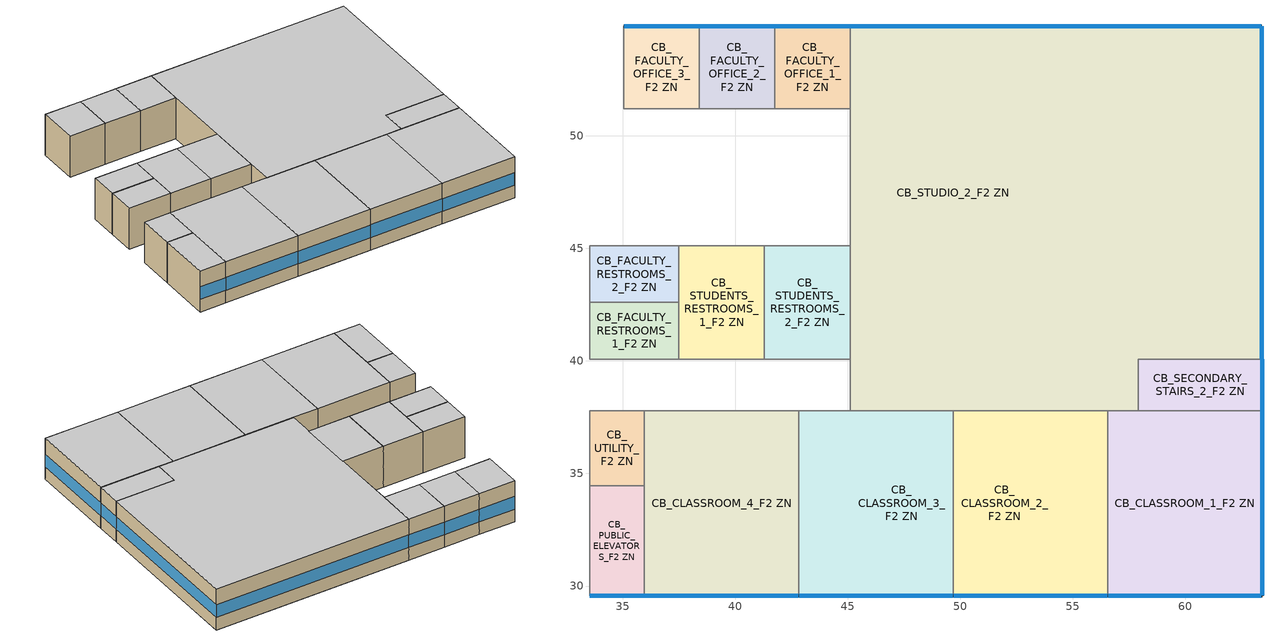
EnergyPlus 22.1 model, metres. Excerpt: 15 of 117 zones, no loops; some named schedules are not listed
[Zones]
CB_CLASSROOM_1_F2 ZN
 floor to CB_LECTURE_ROOM_2_F1 ZN (Typical Interior Floor): 63.4,37.8 63.4,29.57 56.54,29.57 56.54,37.8 z3.96
 wall outside (Typical Insulated Steel Framed Exterior Wall R-20.41): 56.54,29.57 63.4,29.57 63.4,37.8 z3.96:7.92
 wall to CB_CLASSROOM_2_F2 ZN (Uninsulated Steel Stud Wall): 56.54,37.8 56.54,29.57 z3.96:7.92
 wall to CB_STUDIO_2_F2 ZN (Uninsulated Steel Stud Wall): 57.91,37.8 56.54,37.8 z3.96:7.92
 wall to CB_SECONDARY_STAIRS_2_F2 ZN (Uninsulated Steel Stud Wall): 63.4,37.8 57.91,37.8 z3.96:7.92
 window (U 0.34 SHGC 0.38 Simple Glazing): 56.57,29.57 63.37,29.57 / 63.4,29.58 63.4,37.78 z5.18:6.4
 ceiling to CB_CLASSROOM_1_F3 ZN (Typical Interior Ceiling): 63.4,29.57 63.4,37.8 56.54,37.8 56.54,29.57 z7.92
CB_CLASSROOM_2_F2 ZN
 floor to CB_LECTURE_ROOM_2_F1 ZN (Typical Interior Floor): 56.54,37.8 56.54,29.57 54.25,29.57 54.25,37.8 z3.96; 54.25,37.8 54.25,29.57 49.68,29.57 49.68,37.8 z3.96
 wall outside (Typical Insulated Steel Framed Exterior Wall R-20.41): 49.68,29.57 56.54,29.57 z3.96:7.92
 wall to CB_STUDIO_2_F2 ZN (Uninsulated Steel Stud Wall): 56.54,37.8 49.68,37.8 z3.96:7.92
 wall to CB_CLASSROOM_3_F2 ZN (Uninsulated Steel Stud Wall): 49.68,37.8 49.68,29.57 z3.96:7.92
 window (U 0.34 SHGC 0.38 Simple Glazing): 49.7,29.57 56.52,29.57 z5.18:6.4
 ceiling to CB_CLASSROOM_2_F3 ZN (Typical Interior Ceiling): 56.54,29.57 56.54,37.8 49.68,37.8 49.68,29.57 z7.92
CB_CLASSROOM_3_F2 ZN
 floor to CB_STORAGE_F1 ZN (Typical Interior Floor): 45.11,37.8 45.11,29.57 42.82,29.57 42.82,37.8 z3.96
 floor to CB_LECTURE_ROOM_2_F1 ZN (Typical Interior Floor): 49.68,37.8 49.68,29.57 45.11,29.57 45.11,37.8 z3.96
 wall outside (Typical Insulated Steel Framed Exterior Wall R-20.41): 42.82,29.57 49.68,29.57 z3.96:7.92
 wall to CB_CLASSROOM_4_F2 ZN (Uninsulated Steel Stud Wall): 42.82,37.8 42.82,29.57 z3.96:7.92
 wall to CB_CORRIDOR_F2 ZN (Uninsulated Steel Stud Wall): 45.11,37.8 42.82,37.8 z3.96:7.92
 wall to CB_STUDIO_2_F2 ZN (Uninsulated Steel Stud Wall): 49.68,37.8 45.11,37.8 z3.96:7.92
 window (U 0.34 SHGC 0.38 Simple Glazing): 42.84,29.57 49.66,29.57 z5.18:6.4
 ceiling to CB_CLASSROOM_3_F3 ZN (Typical Interior Ceiling): 49.68,29.57 49.68,37.8 42.82,37.8 42.82,29.57 z7.92
CB_CLASSROOM_4_F2 ZN
 floor to CB_STORAGE_F1 ZN (Typical Interior Floor): 42.82,37.8 42.82,29.57 35.97,29.57 35.97,37.8 z3.96
 wall outside (Typical Insulated Steel Framed Exterior Wall R-20.41): 35.97,29.57 42.82,29.57 z3.96:7.92
 wall to CB_CORRIDOR_F2 ZN (Uninsulated Steel Stud Wall): 42.82,37.8 35.97,37.8 z3.96:7.92
 wall to CB_PUBLIC_ELEVATORS_F2 ZN (Uninsulated Steel Stud Wall): 35.97,34.44 35.97,29.57 z3.96:7.92
 wall to CB_UTILITY_F2 ZN (Uninsulated Steel Stud Wall): 35.97,37.8 35.97,34.44 z3.96:7.92
 window (U 0.34 SHGC 0.38 Simple Glazing): 35.98,29.57 42.79,29.57 z5.18:6.4
 ceiling to CB_CLASSROOM_4_F3 ZN (Typical Interior Ceiling): 42.82,29.57 42.82,37.8 35.97,37.8 35.97,29.57 z7.92
CB_FACULTY_OFFICE_1_F2 ZN
 floor to CB_OFFICES_ENCLOSED_1_F1 ZN (Typical Interior Floor): 45.11,54.86 45.11,51.21 41.76,51.21 41.76,54.86 z3.96
 wall outside (Typical Insulated Steel Framed Exterior Wall R-20.41): 45.11,54.86 41.76,54.86 z3.96:7.92
 wall to CB_OFFICES_OPEN_F2 ZN (Uninsulated Steel Stud Wall): 41.76,51.21 45.11,51.21 z3.96:7.92
 wall to CB_FACULTY_OFFICE_2_F2 ZN (Uninsulated Steel Stud Wall): 41.76,54.86 41.76,51.21 z3.96:7.92
 wall to CB_STUDIO_2_F2 ZN (Uninsulated Steel Stud Wall): 45.11,51.21 45.11,54.86 z3.96:7.92
 window (U 0.34 SHGC 0.38 Simple Glazing): 45.11,54.86 41.76,54.86 z5.18:6.4
 ceiling to CB_FACULTY_OFFICE_1_F3 ZN (Typical Interior Ceiling): 45.11,51.21 45.11,54.86 41.76,54.86 41.76,51.21 z7.92
CB_FACULTY_OFFICE_2_F2 ZN
 floor to CB_OFFICES_ENCLOSED_2_F1 ZN (Typical Interior Floor): 41.76,54.86 41.76,51.21 38.4,51.21 38.4,54.86 z3.96
 wall outside (Typical Insulated Steel Framed Exterior Wall R-20.41): 41.76,54.86 38.4,54.86 z3.96:7.92
 wall to CB_OFFICES_OPEN_F2 ZN (Uninsulated Steel Stud Wall): 38.4,51.21 41.76,51.21 z3.96:7.92
 wall to CB_FACULTY_OFFICE_3_F2 ZN (Uninsulated Steel Stud Wall): 38.4,54.86 38.4,51.21 z3.96:7.92
 window (U 0.34 SHGC 0.38 Simple Glazing): 41.76,54.86 38.42,54.86 z5.18:6.4
 ceiling to CB_FACULTY_OFFICE_2_F3 ZN (Typical Interior Ceiling): 41.76,51.21 41.76,54.86 38.4,54.86 38.4,51.21 z7.92
CB_FACULTY_OFFICE_3_F2 ZN
 floor to CB_OFFICES_ENCLOSED_3_F1 ZN (Typical Interior Floor): 38.4,54.86 38.4,51.21 35.05,51.21 35.05,54.86 z3.96
 wall outside (Typical Insulated Steel Framed Exterior Wall R-20.41): 38.4,54.86 35.05,54.86 z3.96:7.92
 wall to CB_OFFICES_OPEN_F2 ZN (Uninsulated Steel Stud Wall): 35.05,51.21 38.4,51.21 z3.96:7.92
 wall to CB_FACULTY_OFFICE_4_F2 ZN (Uninsulated Steel Stud Wall): 35.05,54.86 35.05,51.21 z3.96:7.92
 window (U 0.34 SHGC 0.38 Simple Glazing): 38.4,54.86 35.07,54.86 z5.18:6.4
 ceiling to CB_FACULTY_OFFICE_3_F3 ZN (Typical Interior Ceiling): 38.4,51.21 38.4,54.86 35.05,54.86 35.05,51.21 z7.92
CB_FACULTY_RESTROOMS_1_F2 ZN
 floor to CB_STAFF_RESTROOMS_2_F1 ZN (Typical Interior Floor): 37.49,42.6 37.49,40.08 33.53,40.08 33.53,42.6 z3.96
 wall to CB_OFFICES_OPEN_F2 ZN (Uninsulated Steel Stud Wall): 33.53,42.6 33.53,40.08 z3.96:7.92
 wall to CB_FACULTY_RESTROOMS_2_F2 ZN (Uninsulated Steel Stud Wall): 37.49,42.6 33.53,42.6 z3.96:7.92
 wall to CB_STUDENTS_RESTROOMS_1_F2 ZN (Uninsulated Steel Stud Wall): 37.49,40.08 37.49,42.6 z3.96:7.92
 wall to CB_CORRIDOR_F2 ZN (Uninsulated Steel Stud Wall): 33.53,40.08 37.49,40.08 z3.96:7.92
 ceiling to CB_FACULTY_RESTROOMS_1_F3 ZN (Typical Interior Ceiling): 37.49,40.08 37.49,42.6 33.53,42.6 33.53,40.08 z7.92
CB_FACULTY_RESTROOMS_2_F2 ZN
 floor to CB_STAFF_RESTROOMS_1_F1 ZN (Typical Interior Floor): 37.49,45.11 37.49,42.6 33.53,42.6 33.53,45.11 z3.96
 wall to CB_STUDENTS_RESTROOMS_1_F2 ZN (Uninsulated Steel Stud Wall): 37.49,42.6 37.49,45.11 z3.96:7.92
 wall to CB_OFFICES_OPEN_F2 ZN (Uninsulated Steel Stud Wall): 37.49,45.11 33.53,45.11 33.53,42.6 z3.96:7.92
 ceiling to CB_FACULTY_RESTROOMS_2_F3 ZN (Typical Interior Ceiling): 37.49,42.6 37.49,45.11 33.53,45.11 33.53,42.6 z7.92
CB_PUBLIC_ELEVATORS_F2 ZN
 floor to CB_PUBLIC_ELEVATORS_F1 ZN (Typical Interior Floor): 35.97,34.44 35.97,29.57 33.53,29.57 33.53,34.44 z3.96
 wall outside (Typical Insulated Steel Framed Exterior Wall R-20.41): 33.53,29.57 35.97,29.57 z3.96:7.92
 wall to CB_CORRIDOR_F2 ZN (Uninsulated Steel Stud Wall): 33.53,34.44 33.53,29.57 z3.96:7.92
 wall to CB_UTILITY_F2 ZN (Uninsulated Steel Stud Wall): 35.97,34.44 33.53,34.44 z3.96:7.92
 window (U 0.34 SHGC 0.38 Simple Glazing): 33.54,29.57 35.95,29.57 z5.18:6.4
 ceiling to CB_PUBLIC_ELEVATORS_F3 ZN (Typical Interior Ceiling): 35.97,29.57 35.97,34.44 33.53,34.44 33.53,29.57 z7.92
CB_SECONDARY_STAIRS_2_F2 ZN
 floor to CB_SECONDARY_STAIRS_2_F1 ZN (Typical Interior Floor): 63.4,40.08 63.4,37.8 57.91,37.8 57.91,40.08 z3.96
 wall outside (Typical Insulated Steel Framed Exterior Wall R-20.41): 63.4,37.8 63.4,40.08 z3.96:7.92
 wall to CB_STUDIO_2_F2 ZN (Uninsulated Steel Stud Wall): 63.4,40.08 57.91,40.08 57.91,37.8 z3.96:7.92
 window (U 0.34 SHGC 0.38 Simple Glazing): 63.4,37.81 63.4,40.07 z5.18:6.4
 ceiling to CB_SECONDARY_STAIRS_2_F3 ZN (Typical Interior Ceiling): 63.4,37.8 63.4,40.08 57.91,40.08 57.91,37.8 z7.92
CB_STUDENTS_RESTROOMS_1_F2 ZN
 floor to CB_STUDENTS_RESTROOMS_1_F1 ZN (Typical Interior Floor): 41.3,45.11 41.3,40.08 37.49,40.08 37.49,45.11 z3.96
 wall to CB_OFFICES_OPEN_F2 ZN (Uninsulated Steel Stud Wall): 41.3,45.11 37.49,45.11 z3.96:7.92
 wall to CB_STUDENTS_RESTROOMS_2_F2 ZN (Uninsulated Steel Stud Wall): 41.3,40.08 41.3,45.11 z3.96:7.92
 wall to CB_CORRIDOR_F2 ZN (Uninsulated Steel Stud Wall): 37.49,40.08 41.3,40.08 z3.96:7.92
 ceiling to CB_STUDENTS_RESTROOMS_1_F3 ZN (Typical Interior Ceiling): 41.3,40.08 41.3,45.11 37.49,45.11 37.49,40.08 z7.92
CB_STUDENTS_RESTROOMS_2_F2 ZN
 floor to CB_STUDENTS_RESTROOMS_2_F1 ZN (Typical Interior Floor): 45.11,45.11 45.11,40.08 41.3,40.08 41.3,45.11 z3.96
 wall to CB_CORRIDOR_F2 ZN (Uninsulated Steel Stud Wall): 41.3,40.08 45.11,40.08 z3.96:7.92
 wall to CB_OFFICES_OPEN_F2 ZN (Uninsulated Steel Stud Wall): 45.11,45.11 41.3,45.11 z3.96:7.92
 wall to CB_STUDIO_2_F2 ZN (Uninsulated Steel Stud Wall): 45.11,40.08 45.11,45.11 z3.96:7.92
 ceiling to CB_STUDENTS_RESTROOMS_2_F3 ZN (Typical Interior Ceiling): 45.11,40.08 45.11,45.11 41.3,45.11 41.3,40.08 z7.92
CB_STUDIO_2_F2 ZN
 floor to CB_LECTURE_ROOM_1_F1 ZN (Typical Interior Floor): 54.25,54.86 54.25,40.08 45.11,40.08 45.11,54.86 z3.96; 63.4,54.86 63.4,40.08 54.25,40.08 54.25,54.86 z3.96
 floor to CB_CORRIDOR_F1 ZN (Typical Interior Floor): 57.91,40.08 57.91,37.8 45.11,37.8 45.11,40.08 z3.96
 wall outside (Typical Insulated Steel Framed Exterior Wall R-20.41): 63.4,40.08 63.4,54.86 45.11,54.86 z3.96:7.92
 wall to CB_CORRIDOR_F2 ZN (Uninsulated Steel Stud Wall): 45.11,40.08 45.11,37.8 z3.96:7.92
 wall to CB_OFFICES_OPEN_F2 ZN (Uninsulated Steel Stud Wall): 45.11,51.21 45.11,45.11 z3.96:7.92
 window (U 0.34 SHGC 0.38 Simple Glazing): 63.37,54.86 45.11,54.86 / 63.4,40.09 63.4,54.86 z5.18:6.4
 ceiling to CB_STUDIO_1_F3 ZN (Typical Interior Ceiling): 57.91,37.8 57.91,40.08 63.4,40.08 63.4,54.86 45.11,54.86 45.11,37.8 z7.92
CB_UTILITY_F2 ZN
 floor to CB_UTILITY_F1 ZN (Typical Interior Floor): 35.97,37.8 35.97,34.44 33.53,34.44 33.53,37.8 z3.96
 wall to CB_CORRIDOR_F2 ZN (Uninsulated Steel Stud Wall): 35.97,37.8 33.53,37.8 33.53,34.44 z3.96:7.92
 ceiling to CB_UTILITY_F3 ZN (Typical Interior Ceiling): 35.97,34.44 35.97,37.8 33.53,37.8 33.53,34.44 z7.92
[Building]
-College-ASHRAE 169-2013-6A created: 2026-04-15 07:32:37 -0400: Loads Convergence Tolerance Value {W}=0.04; Temperature Convergence Tolerance Value {deltaC}=0.2; Solar Distribution=FullInteriorAndExterior; Maximum Number of Warmup Days=25; Minimum Number of Warmup Days=6
[Site:Location]
Rochester International Arpt_MN_USA: Latitude {deg}=43.9; Longitude {deg}=-92.5; Time Zone {hr}=-6; Elevation {m}=398
[Site:GroundTemperature:Deep]
5.5, 1.7, -0.6, -1.3, 0.1, 3.2, 7.1, 10.9, 13.4, 14, 12.6, 9.5
[Site:GroundTemperature:FCfactorMethod]
January Ground Temperature {C}=7.4; February Ground Temperature {C}=-0; March Ground Temperature {C}=-7.6; April Ground Temperature {C}=-12.6; May Ground Temperature {C}=-7.7; June Ground Temperature {C}=0.3; July Ground Temperature {C}=7; August Ground Temperature {C}=14.2; September Ground Temperature {C}=19.2; October Ground Temperature {C}=20.9; November Ground Temperature {C}=20; December Ground Temperature {C}=15.4
[Site:GroundTemperature:Shallow]
-2.2, -7.4, -8.8, -7.6, -0.6, 7.3, 14.6, 20, 21.5, 19, 13, 5.4
[Site:WaterMainsTemperature]
Calculation Method=Correlation; Annual Average Outdoor Air Temperature {C}=6.375; Maximum Difference In Monthly Average Outdoor Air Temperatures {deltaC}=33.5
[SizingPeriod:DesignDay] Day of Month=21; Dry-Bulb Temperature Range Modifier Type=DefaultMultipliers; Humidity Condition Type=Wetbulb; Barometric Pressure {Pa}=96634; Rain Indicator=No; Snow Indicator=No; Daylight Saving Time Indicator=No; Begin Environment Reset Mode=FullResetAtBeginEnvironment
Name | Month | Day Type | Maximum Dry-Bulb Temperature {C} | Daily Dry-Bulb Temperature Range {deltaC} | Wetbulb or DewPoint at Maximum Dry-Bulb {C} | Wind Speed {m/s} | Wind Direction {deg} | Solar Model Indicator | ASHRAE Clear Sky Optical Depth for Beam Irradiance (taub) | ASHRAE Clear Sky Optical Depth for Diffuse Irradiance (taud) | Sky Clearness
Rochester International Arpt Ann Clg .4% Condns DB=>MWB | 7 | SummerDesignDay | 31.2 | 10.6 | 23.1 | 6.7 | 200 | ASHRAETau | 0.404 | 2.226
Rochester International Arpt Ann Clg .4% Condns WB=>MDB | 7 | SummerDesignDay | 29.2 | 10.6 | 24.9 | 6.7 | 200 | ASHRAETau | 0.404 | 2.226
Rochester International Arpt Ann Htg 99.6% Condns DB | 1 | WinterDesignDay | -26.2 | 0 | -26.2 | 5.7 | 310 | ASHRAEClearSky |  |  | 0
[Material] Thermal Absorptance=0.9; Solar Absorptance=0.7; Visible Absorptance=0.7
Name | Roughness | Thickness {m} | Conductivity {W/m-K} | Density {kg/m3} | Specific Heat {J/kg-K}
100mm Normalweight concrete floor | MediumSmooth | 0.1016 | 2.31 | 2322 | 832
25mm Stucco | Smooth | 0.0254 | 0.72 | 1856 | 840
5/8 in. Gypsum Board | MediumSmooth | 0.0159 | 0.16 | 800 | 1090
Std Wood 6inch | MediumSmooth | 0.15 | 0.12 | 540 | 1210
[Material:NoMass] Thermal Absorptance=0.9
Name | Roughness | Thermal Resistance {m2-K/W} | Solar Absorptance | Visible Absorptance
CP02 CARPET PAD | VeryRough | 0.21648 | 0.7 | 0.8
Metal Framed Wall - 24inOC - 2x4 - R0 ins. | Smooth | 0.115881 | 0 | 0
Typical Insulation R-18.23 | Smooth | 3.21036 | 0.7 | 0.7
[WindowMaterial:SimpleGlazingSystem]
U 0.34 SHGC 0.38 Simple Glazing: U-Factor {W/m2-K}=1.93061; Solar Heat Gain Coefficient=0.38; Visible Transmittance=0.81
[Construction]
InteriorFurnishings: Std Wood 6inch
Typical Insulated Steel Framed Exterior Wall R-20.41: 25mm Stucco, 5/8 in. Gypsum Board, Typical Insulation R-18.23, 5/8 in. Gypsum Board
Typical Interior Ceiling: CP02 CARPET PAD, 100mm Normalweight concrete floor
Typical Interior Floor: 100mm Normalweight concrete floor, CP02 CARPET PAD
U 0.34 SHGC 0.38 Simple Glazing: U 0.34 SHGC 0.38 Simple Glazing
Uninsulated Steel Stud Wall: Metal Framed Wall - 24inOC - 2x4 - R0 ins.
[Zone] Multiplier=1; Part of Total Floor Area=Yes
CB_CLASSROOM_1_F2 ZN; CB_CLASSROOM_2_F2 ZN; CB_CLASSROOM_3_F2 ZN; CB_CLASSROOM_4_F2 ZN; CB_FACULTY_OFFICE_1_F2 ZN; CB_FACULTY_OFFICE_2_F2 ZN; CB_FACULTY_OFFICE_3_F2 ZN; CB_FACULTY_RESTROOMS_1_F2 ZN; CB_FACULTY_RESTROOMS_2_F2 ZN; CB_PUBLIC_ELEVATORS_F2 ZN; CB_SECONDARY_STAIRS_2_F2 ZN; CB_STUDENTS_RESTROOMS_1_F2 ZN; CB_STUDENTS_RESTROOMS_2_F2 ZN; CB_STUDIO_2_F2 ZN; CB_UTILITY_F2 ZN
[Space]
Name | Zone | Space Type
CB_CLASSROOM_1_F2 | CB_CLASSROOM_1_F2 ZN | College - Classroom
CB_CLASSROOM_2_F2 | CB_CLASSROOM_2_F2 ZN | College - Classroom
CB_CLASSROOM_3_F2 | CB_CLASSROOM_3_F2 ZN | College - Classroom
CB_CLASSROOM_4_F2 | CB_CLASSROOM_4_F2 ZN | College - Classroom
CB_FACULTY_OFFICE_1_F2 | CB_FACULTY_OFFICE_1_F2 ZN | College - Office
CB_FACULTY_OFFICE_2_F2 | CB_FACULTY_OFFICE_2_F2 ZN | College - Office
CB_FACULTY_OFFICE_3_F2 | CB_FACULTY_OFFICE_3_F2 ZN | College - Office
CB_FACULTY_RESTROOMS_1_F2 | CB_FACULTY_RESTROOMS_1_F2 ZN | College - Restroom
CB_FACULTY_RESTROOMS_2_F2 | CB_FACULTY_RESTROOMS_2_F2 ZN | College - Restroom
CB_PUBLIC_ELEVATORS_F2 | CB_PUBLIC_ELEVATORS_F2 ZN | College - Elevator Shaft
CB_SECONDARY_STAIRS_2_F2 | CB_SECONDARY_STAIRS_2_F2 ZN | College - Stairs
CB_STUDENTS_RESTROOMS_1_F2 | CB_STUDENTS_RESTROOMS_1_F2 ZN | College - Restroom
CB_STUDENTS_RESTROOMS_2_F2 | CB_STUDENTS_RESTROOMS_2_F2 ZN | College - Restroom
CB_STUDIO_2_F2 | CB_STUDIO_2_F2 ZN | College - Art Classroom
CB_UTILITY_F2 | CB_UTILITY_F2 ZN | College - Utility
[SpaceList]
College - Classroom: CB_CLASSROOM_5_F2, CB_CLASSROOM_1_F2, CB_CLASSROOM_7_F3, CB_CLASSROOM_1_F4, CB_CLASSROOM_2_F4, CB_LECTURE_ROOM_2_F1, CB_CLASSROOM_3_F4, CB_CLASSROOM_4_F4, CB_CLASSROOM_5_F4, CB_CLASSROOM_6_F4, CB_CLASSROOM_4_F3, CB_CLASSROOM_6_F2, CB_CLASSROOM_4_F2, CB_CLASSROOM_3_F2, CB_CLASSROOM_2_F2, CB_CLASSROOM_6_F3, CB_CLASSROOM_8_F3, CB_CLASSROOM_3_F3, CB_CLASSROOM_7_F2, CB_CLASSROOM_8_F2, CB_CLASSROOM_1_F3, CB_CLASSROOM_2_F3, CB_CLASSROOM_5_F3
College - Office: CB_OFFICES_ENCLOSED_7_F1, CB_OFFICES_ENCLOSED_6_F1, CB_OFFICES_ENCLOSED_3_F1, CB_OFFICES_ENCLOSED_2_F1, CB_OFFICES_ENCLOSED_4_F1, CB_OFFICES_OPEN_F1, CB_OFFICES_OPEN_F4, CB_FACULTY_OFFICE_1_F3, CB_FACULTY_OFFICE_8_F2, CB_FACULTY_OFFICE_7_F4, CB_FACULTY_OFFICE_5_F4, CB_FACULTY_OFFICE_4_F4, CB_FACULTY_OFFICE_3_F4, CB_FACULTY_OFFICE_1_F4, CB_FACULTY_OFFICE_6_F3, CB_OFFICES_ENCLOSED_8_F1, CB_FACULTY_OFFICE_7_F2, CB_OFFICES_OPEN_F2, CB_FACULTY_OFFICE_5_F2, CB_OFFICES_OPEN_F3, CB_FACULTY_OFFICE_3_F2, CB_FACULTY_OFFICE_8_F4, CB_FACULTY_OFFICE_6_F2, CB_OFFICES_ENCLOSED_1_F1, CB_FACULTY_OFFICE_7_F3, CB_FACULTY_OFFICE_5_F3, CB_FACULTY_OFFICE_3_F3, CB_FACULTY_OFFICE_2_F2, CB_FACULTY_OFFICE_6_F4, CB_FACULTY_OFFICE_2_F4, CB_FACULTY_OFFICE_4_F3, CB_FACULTY_OFFICE_1_F2, CB_FACULTY_OFFICE_2_F3, CB_FACULTY_OFFICE_8_F3, CB_FACULTY_OFFICE_4_F2, CB_OFFICES_ENCLOSED_5_F1
College - Restroom: CB_STAFF_RESTROOMS_2_F1, CB_STUDENTS_RESTROOMS_2_F1, CB_STAFF_RESTROOMS_1_F1, CB_STUDENTS_RESTROOMS_1_F4, CB_STUDENTS_RESTROOMS_2_F4, CB_FACULTY_RESTROOMS_1_F4, CB_FACULTY_RESTROOMS_2_F4, CB_FACULTY_RESTROOMS_2_F2, CB_STUDENTS_RESTROOMS_1_F2, CB_STUDENTS_RESTROOMS_2_F2, CB_STUDENTS_RESTROOMS_2_F3, CB_STUDENTS_RESTROOMS_1_F1, CB_FACULTY_RESTROOMS_1_F2, CB_FACULTY_RESTROOMS_1_F3, CB_FACULTY_RESTROOMS_2_F3, CB_STUDENTS_RESTROOMS_1_F3
College - Stairs: CB_SECONDARY_STAIRS_2_F1, CB_SECONDARY_STAIRS_1_F4, CB_SECONDARY_STAIRS_2_F4, CB_MAIN_STAIRS_F3, CB_SECONDARY_STAIRS_1_F1, CB_SECONDARY_STAIRS_2_F3, CB_SECONDARY_STAIRS_2_F2, CB_SECONDARY_STAIRS_1_F2, CB_MAIN_STAIRS_F1, CB_SECONDARY_STAIRS_1_F3, CB_MAIN_STAIRS_F4, CB_MAIN_STAIRS_F2
College - Elevator Shaft: CB_PUBLIC_ELEVATORS_F2, CB_PUBLIC_ELEVATORS_F1, CB_PUBLIC_ELEVATORS_F4, CB_PUBLIC_ELEVATORS_F3
College - Art Classroom: CB_STUDIO_1_F2, CB_STUDIO_2_F3, CB_STUDIO_1_F3, CB_STUDIO_2_F2
College - Utility: CB_UTILITY_F4, CB_UTILITY_F2, CB_UTILITY_F3, CB_UTILITY_F1
[Lights] Schedule=College BLDG_LIGHT_SCH; Design Level Calculation Method=Watts/Area; Fraction Replaceable=0
Name | Zone or ZoneList or Space or SpaceList | Watts per Floor Area {W/m2}
College - Classroom Lights | College - Classroom | 7.64238
College - Office Lights | College - Office | 7.96529
College - Restroom Lights | College - Restroom | 6.78126
College - Stairs Lights | College - Stairs | 5.27432
College - Art Classroom Lights | College - Art Classroom | 7.64238
College - Utility Lights | College - Utility | 4.62848
[People] Number of People Calculation Method=People/Area; Fraction Radiant=0.3; Activity Level Schedule=College ACTIVITY_SCH; Work Efficiency Schedule=Work Efficiency Schedule; Clothing Insulation Schedule=Clothing Schedule; Air Velocity Schedule=Air Velocity Schedule
Name | Zone or ZoneList or Space or SpaceList | Number of People Schedule | People per Floor Area {person/m2}
College - Classroom People | College - Classroom | College BLDG_Class_OCC_SCH | 0.699654
College - Office People | College - Office | College BLDG_OCC_SCH_Offices | 0.0538196
College - Art Classroom People | College - Art Classroom | College BLDG_Studio_OCC_SCH | 0.215278
[ElectricEquipment] Schedule=College BLDG_EQUIP_SCH_Base; Design Level Calculation Method=Watts/Area; Fraction Latent=0; Fraction Radiant=0.5; Fraction Lost=0
Name | Zone or ZoneList or Space or SpaceList | Watts per Floor Area {W/m2}
College - Classroom Elec Equip | College - Classroom | 9.99967
College - Office Elec Equip | College - Office | 10.7639
College - Restroom Elec Equip | College - Restroom | 3.98265
College - Art Classroom Elec Equip | College - Art Classroom | 9.99967
College - Utility Elec Equip | College - Utility | 3.98265
[InternalMass] Construction=InteriorFurnishings
Name | Zone or ZoneList | Space or SpaceList | Surface Area {m2}
CB_CLASSROOM_1_F2 Mass | CB_CLASSROOM_1_F2 ZN | CB_CLASSROOM_1_F2 | 112.877
CB_CLASSROOM_2_F2 Mass | CB_CLASSROOM_2_F2 ZN | CB_CLASSROOM_2_F2 | 112.877
CB_CLASSROOM_3_F2 Mass | CB_CLASSROOM_3_F2 ZN | CB_CLASSROOM_3_F2 | 112.877
CB_CLASSROOM_4_F2 Mass | CB_CLASSROOM_4_F2 ZN | CB_CLASSROOM_4_F2 | 112.877
CB_FACULTY_OFFICE_1_F2 Mass | CB_FACULTY_OFFICE_1_F2 ZN | CB_FACULTY_OFFICE_1_F2 | 24.5264
CB_FACULTY_OFFICE_2_F2 Mass | CB_FACULTY_OFFICE_2_F2 ZN | CB_FACULTY_OFFICE_2_F2 | 24.5264
CB_FACULTY_OFFICE_3_F2 Mass | CB_FACULTY_OFFICE_3_F2 ZN | CB_FACULTY_OFFICE_3_F2 | 24.5264
CB_FACULTY_RESTROOMS_1_F2 Mass | CB_FACULTY_RESTROOMS_1_F2 ZN | CB_FACULTY_RESTROOMS_1_F2 | 19.9277
CB_FACULTY_RESTROOMS_2_F2 Mass | CB_FACULTY_RESTROOMS_2_F2 ZN | CB_FACULTY_RESTROOMS_2_F2 | 19.9277
CB_SECONDARY_STAIRS_2_F2 Mass | CB_SECONDARY_STAIRS_2_F2 ZN | CB_SECONDARY_STAIRS_2_F2 | 25.0838
CB_STUDENTS_RESTROOMS_1_F2 Mass | CB_STUDENTS_RESTROOMS_1_F2 ZN | CB_STUDENTS_RESTROOMS_1_F2 | 38.3225
CB_STUDENTS_RESTROOMS_2_F2 Mass | CB_STUDENTS_RESTROOMS_2_F2 ZN | CB_STUDENTS_RESTROOMS_2_F2 | 38.3225
CB_STUDIO_2_F2 Mass | CB_STUDIO_2_F2 ZN | CB_STUDIO_2_F2 | 599.225
CB_UTILITY_F2 Mass | CB_UTILITY_F2 ZN | CB_UTILITY_F2 | 16.3509
[ZoneInfiltration:DesignFlowRate] Design Flow Rate Calculation Method=Flow/ExteriorArea; Flow Rate per Exterior Surface Area {m3/s-m2}=0.000570329; Velocity Term Coefficient=0
Name | Zone or ZoneList or Space or SpaceList | Schedule | Constant Term Coefficient | Temperature Term Coefficient | Velocity Squared Term Coefficient
CB_CLASSROOM_1_F2 HVAC Off Infiltration | CB_CLASSROOM_1_F2 ZN | Infiltration HVAC Off Schedule | 0 | 0.0125 | 0.0779
CB_CLASSROOM_1_F2 HVAC On Infiltration | CB_CLASSROOM_1_F2 ZN | Infiltration HVAC On Schedule | 0.0798 | 0.0061 | 0.059
CB_CLASSROOM_2_F2 HVAC Off Infiltration | CB_CLASSROOM_2_F2 ZN | Infiltration HVAC Off Schedule | 0 | 0.0125 | 0.0779
CB_CLASSROOM_2_F2 HVAC On Infiltration | CB_CLASSROOM_2_F2 ZN | Infiltration HVAC On Schedule | 0.0798 | 0.0061 | 0.059
CB_CLASSROOM_3_F2 HVAC Off Infiltration | CB_CLASSROOM_3_F2 ZN | Infiltration HVAC Off Schedule | 0 | 0.0125 | 0.0779
CB_CLASSROOM_3_F2 HVAC On Infiltration | CB_CLASSROOM_3_F2 ZN | Infiltration HVAC On Schedule | 0.0798 | 0.0061 | 0.059
CB_CLASSROOM_4_F2 HVAC Off Infiltration | CB_CLASSROOM_4_F2 ZN | Infiltration HVAC Off Schedule | 0 | 0.0125 | 0.0779
CB_CLASSROOM_4_F2 HVAC On Infiltration | CB_CLASSROOM_4_F2 ZN | Infiltration HVAC On Schedule | 0.0798 | 0.0061 | 0.059
CB_FACULTY_OFFICE_1_F2 HVAC Off Infiltration | CB_FACULTY_OFFICE_1_F2 ZN | Infiltration HVAC Off Schedule | 0 | 0.0125 | 0.0779
CB_FACULTY_OFFICE_1_F2 HVAC On Infiltration | CB_FACULTY_OFFICE_1_F2 ZN | Infiltration HVAC On Schedule | 0.0798 | 0.0061 | 0.059
CB_FACULTY_OFFICE_2_F2 HVAC Off Infiltration | CB_FACULTY_OFFICE_2_F2 ZN | Infiltration HVAC Off Schedule | 0 | 0.0125 | 0.0779
CB_FACULTY_OFFICE_2_F2 HVAC On Infiltration | CB_FACULTY_OFFICE_2_F2 ZN | Infiltration HVAC On Schedule | 0.0798 | 0.0061 | 0.059
CB_FACULTY_OFFICE_3_F2 HVAC Off Infiltration | CB_FACULTY_OFFICE_3_F2 ZN | Infiltration HVAC Off Schedule | 0 | 0.0125 | 0.0779
CB_FACULTY_OFFICE_3_F2 HVAC On Infiltration | CB_FACULTY_OFFICE_3_F2 ZN | Infiltration HVAC On Schedule | 0.0798 | 0.0061 | 0.059
CB_PUBLIC_ELEVATORS_F2 HVAC Off Infiltration | CB_PUBLIC_ELEVATORS_F2 ZN | Infiltration HVAC Off Schedule | 0 | 0.0125 | 0.0779
CB_PUBLIC_ELEVATORS_F2 HVAC On Infiltration | CB_PUBLIC_ELEVATORS_F2 ZN | Infiltration HVAC On Schedule | 0.0798 | 0.0061 | 0.059
CB_SECONDARY_STAIRS_2_F2 HVAC Off Infiltration | CB_SECONDARY_STAIRS_2_F2 ZN | Infiltration HVAC Off Schedule | 0 | 0.0125 | 0.0779
CB_SECONDARY_STAIRS_2_F2 HVAC On Infiltration | CB_SECONDARY_STAIRS_2_F2 ZN | Infiltration HVAC On Schedule | 0.0798 | 0.0061 | 0.059
CB_STUDIO_2_F2 HVAC Off Infiltration | CB_STUDIO_2_F2 ZN | Infiltration HVAC Off Schedule | 0 | 0.0125 | 0.0779
CB_STUDIO_2_F2 HVAC On Infiltration | CB_STUDIO_2_F2 ZN | Infiltration HVAC On Schedule | 0.0798 | 0.0061 | 0.059
[Daylighting:Controls] Lighting Control Type=Continuous; Minimum Input Power Fraction for Continuous or ContinuousOff Dimming Control=0.2; Minimum Light Output Fraction for Continuous or ContinuousOff Dimming Control=0.2; Number of Stepped Control Steps=1; Probability Lighting will be Reset When Needed in Manual Stepped Control=1; Glare Calculation Azimuth Angle of View Direction Clockwise from Zone y-Axis {deg}=-0; Maximum Allowable Discomfort Glare Index=22; Illuminance Setpoint at Reference Point 1 {lux}=375; Illuminance Setpoint at Reference Point 2 {lux}=375
Name | Zone or Space | Glare Calculation Daylighting Reference Point | Daylighting Reference Point Name 1 | Fraction of Lights Controlled by Reference Point 1 | Daylighting Reference Point Name 2 | Fraction of Lights Controlled by Reference Point 2
CB_CLASSROOM_1_F2 ZN DaylightingControls | CB_CLASSROOM_1_F2 ZN | CB_CLASSROOM_1_F2 Daylt Sensor 1 | CB_CLASSROOM_1_F2 Daylt Sensor 1 | 0.547 | CB_CLASSROOM_1_F2 Daylt Sensor 2 | 0.336
CB_STUDIO_2_F2 ZN DaylightingControls | CB_STUDIO_2_F2 ZN | CB_STUDIO_2_F2 Daylt Sensor 1 | CB_STUDIO_2_F2 Daylt Sensor 1 | 0.249 | CB_STUDIO_2_F2 Daylt Sensor 2 | 0.21
[Exterior:Lights] Schedule=College EXTERIOR_LIGHT_SCH; Control Option=AstronomicalClock
Name | Design Level {W}
NonDimming Exterior Lights Def | 441.8
Occ Sensing Exterior Lights Def | 8552
[Schedule:Week:Daily]
College BLDG_LIGHT_SCH Week Rule - Jan1-Jun24: College BLDG_LIGHT_SCH Default|Wknd|Hol Day, College BLDG_LIGHT_SCH Wkdy Day, College BLDG_LIGHT_SCH Wkdy Day, College BLDG_LIGHT_SCH Wkdy Day, College BLDG_LIGHT_SCH Wkdy Day, College BLDG_LIGHT_SCH Wkdy Day, College BLDG_LIGHT_SCH Default|Wknd|Hol Day, College BLDG_LIGHT_SCH Default, College BLDG_LIGHT_SCH Summer Design Day, College BLDG_LIGHT_SCH Winter Design Day, College BLDG_LIGHT_SCH Default, College BLDG_LIGHT_SCH Default
College BLDG_LIGHT_SCH Week Rule - Jun25-Jul1: College BLDG_LIGHT_SCH Default|Wknd|Hol Day, College BLDG_LIGHT_SCH Wkdy Day, College BLDG_LIGHT_SCH Wkdy Day, College BLDG_LIGHT_SCH Wkdy Day, College BLDG_LIGHT_SCH Wkdy Day, College BLDG_LIGHT_SCH Wkdy Day, College BLDG_LIGHT_SCH Default|Wknd|Hol Day 1, College BLDG_LIGHT_SCH Default, College BLDG_LIGHT_SCH Summer Design Day, College BLDG_LIGHT_SCH Winter Design Day, College BLDG_LIGHT_SCH Default, College BLDG_LIGHT_SCH Default
College BLDG_LIGHT_SCH Week Rule - Jul2-Aug26: College BLDG_LIGHT_SCH Default|Wknd|Hol Day 1, College BLDG_LIGHT_SCH Wkdy Day 1, College BLDG_LIGHT_SCH Wkdy Day 1, College BLDG_LIGHT_SCH Wkdy Day 1, College BLDG_LIGHT_SCH Wkdy Day 1, College BLDG_LIGHT_SCH Wkdy Day 1, College BLDG_LIGHT_SCH Default|Wknd|Hol Day 1, College BLDG_LIGHT_SCH Default, College BLDG_LIGHT_SCH Summer Design Day, College BLDG_LIGHT_SCH Winter Design Day, College BLDG_LIGHT_SCH Default, College BLDG_LIGHT_SCH Default
College BLDG_LIGHT_SCH Week Rule - Aug27-Sep2: College BLDG_LIGHT_SCH Default|Wknd|Hol Day 1, College BLDG_LIGHT_SCH Wkdy Day 1, College BLDG_LIGHT_SCH Wkdy Day 1, College BLDG_LIGHT_SCH Wkdy Day 1, College BLDG_LIGHT_SCH Wkdy Day 1, College BLDG_LIGHT_SCH Wkdy Day 2, College BLDG_LIGHT_SCH Default|Wknd|Hol Day 2, College BLDG_LIGHT_SCH Default, College BLDG_LIGHT_SCH Summer Design Day, College BLDG_LIGHT_SCH Winter Design Day, College BLDG_LIGHT_SCH Default, College BLDG_LIGHT_SCH Default
College BLDG_LIGHT_SCH Week Rule - Sep3-Dec31: College BLDG_LIGHT_SCH Default|Wknd|Hol Day 2, College BLDG_LIGHT_SCH Wkdy Day 2, College BLDG_LIGHT_SCH Wkdy Day 2, College BLDG_LIGHT_SCH Wkdy Day 2, College BLDG_LIGHT_SCH Wkdy Day 2, College BLDG_LIGHT_SCH Wkdy Day 2, College BLDG_LIGHT_SCH Default|Wknd|Hol Day 2, College BLDG_LIGHT_SCH Default, College BLDG_LIGHT_SCH Summer Design Day, College BLDG_LIGHT_SCH Winter Design Day, College BLDG_LIGHT_SCH Default, College BLDG_LIGHT_SCH Default
College ACTIVITY_SCH Week Rule - Jan1-Dec31: College ACTIVITY_SCH Default, College ACTIVITY_SCH Default, College ACTIVITY_SCH Default, College ACTIVITY_SCH Default, College ACTIVITY_SCH Default, College ACTIVITY_SCH Default, College ACTIVITY_SCH Default, College ACTIVITY_SCH Default, College ACTIVITY_SCH Summer Design Day, College ACTIVITY_SCH Winter Design Day, College ACTIVITY_SCH Default, College ACTIVITY_SCH Default
Work Efficiency Schedule Week Rule - Jan1-Dec31: Work Efficiency Schedule Default, Work Efficiency Schedule Default, Work Efficiency Schedule Default, Work Efficiency Schedule Default, Work Efficiency Schedule Default, Work Efficiency Schedule Default, Work Efficiency Schedule Default, Work Efficiency Schedule Default, Work Efficiency Schedule Default, Work Efficiency Schedule Default, Work Efficiency Schedule Default, Work Efficiency Schedule Default
Clothing Schedule Week Rule - Jan1-Dec31: Clothing Schedule Default Winter Clothes, Clothing Schedule Default Winter Clothes, Clothing Schedule Default Winter Clothes, Clothing Schedule Default Winter Clothes, Clothing Schedule Default Winter Clothes, Clothing Schedule Default Winter Clothes, Clothing Schedule Default Winter Clothes, Clothing Schedule Default Winter Clothes, Clothing Schedule Default Winter Clothes, Clothing Schedule Default Winter Clothes, Clothing Schedule Default Winter Clothes, Clothing Schedule Default Winter Clothes
Air Velocity Schedule Week Rule - Jan1-Dec31: Air Velocity Schedule Default, Air Velocity Schedule Default, Air Velocity Schedule Default, Air Velocity Schedule Default, Air Velocity Schedule Default, Air Velocity Schedule Default, Air Velocity Schedule Default, Air Velocity Schedule Default, Air Velocity Schedule Default, Air Velocity Schedule Default, Air Velocity Schedule Default, Air Velocity Schedule Default
College BLDG_EQUIP_SCH_Base Week Rule - Jan1-Jun24: College BLDG_EQUIP_SCH_Base Default|WntrDsn|Wknd|Hol Day, College BLDG_EQUIP_SCH_Base Wkdy|SmrDsn Day, College BLDG_EQUIP_SCH_Base Wkdy|SmrDsn Day, College BLDG_EQUIP_SCH_Base Wkdy|SmrDsn Day, College BLDG_EQUIP_SCH_Base Wkdy|SmrDsn Day, College BLDG_EQUIP_SCH_Base Wkdy|SmrDsn Day, College BLDG_EQUIP_SCH_Base Default|WntrDsn|Wknd|Hol Day, College BLDG_EQUIP_SCH_Base Default, College BLDG_EQUIP_SCH_Base Summer Design Day, College BLDG_EQUIP_SCH_Base Winter Design Day, College BLDG_EQUIP_SCH_Base Default, College BLDG_EQUIP_SCH_Base Default
College BLDG_EQUIP_SCH_Base Week Rule - Jun25-Jul1: College BLDG_EQUIP_SCH_Base Default|WntrDsn|Wknd|Hol Day, College BLDG_EQUIP_SCH_Base Wkdy|SmrDsn Day, College BLDG_EQUIP_SCH_Base Wkdy|SmrDsn Day, College BLDG_EQUIP_SCH_Base Wkdy|SmrDsn Day, College BLDG_EQUIP_SCH_Base Wkdy|SmrDsn Day, College BLDG_EQUIP_SCH_Base Wkdy|SmrDsn Day, College BLDG_EQUIP_SCH_Base Default|WntrDsn|Wknd|Hol Day 1, College BLDG_EQUIP_SCH_Base Default, College BLDG_EQUIP_SCH_Base Summer Design Day, College BLDG_EQUIP_SCH_Base Winter Design Day, College BLDG_EQUIP_SCH_Base Default, College BLDG_EQUIP_SCH_Base Default
College BLDG_EQUIP_SCH_Base Week Rule - Jul2-Aug26: College BLDG_EQUIP_SCH_Base Default|WntrDsn|Wknd|Hol Day 1, College BLDG_EQUIP_SCH_Base Wkdy|SmrDsn Day 1, College BLDG_EQUIP_SCH_Base Wkdy|SmrDsn Day 1, College BLDG_EQUIP_SCH_Base Wkdy|SmrDsn Day 1, College BLDG_EQUIP_SCH_Base Wkdy|SmrDsn Day 1, College BLDG_EQUIP_SCH_Base Wkdy|SmrDsn Day 1, College BLDG_EQUIP_SCH_Base Default|WntrDsn|Wknd|Hol Day 1, College BLDG_EQUIP_SCH_Base Default, College BLDG_EQUIP_SCH_Base Summer Design Day, College BLDG_EQUIP_SCH_Base Winter Design Day, College BLDG_EQUIP_SCH_Base Default, College BLDG_EQUIP_SCH_Base Default
College BLDG_EQUIP_SCH_Base Week Rule - Aug27-Sep2: College BLDG_EQUIP_SCH_Base Default|WntrDsn|Wknd|Hol Day 1, College BLDG_EQUIP_SCH_Base Wkdy|SmrDsn Day 1, College BLDG_EQUIP_SCH_Base Wkdy|SmrDsn Day 1, College BLDG_EQUIP_SCH_Base Wkdy|SmrDsn Day 1, College BLDG_EQUIP_SCH_Base Wkdy|SmrDsn Day 1, College BLDG_EQUIP_SCH_Base Wkdy|SmrDsn Day 2, College BLDG_EQUIP_SCH_Base Default|WntrDsn|Wknd|Hol Day 2, College BLDG_EQUIP_SCH_Base Default, College BLDG_EQUIP_SCH_Base Summer Design Day, College BLDG_EQUIP_SCH_Base Winter Design Day, College BLDG_EQUIP_SCH_Base Default, College BLDG_EQUIP_SCH_Base Default
College BLDG_EQUIP_SCH_Base Week Rule - Sep3-Dec31: College BLDG_EQUIP_SCH_Base Default|WntrDsn|Wknd|Hol Day 2, College BLDG_EQUIP_SCH_Base Wkdy|SmrDsn Day 2, College BLDG_EQUIP_SCH_Base Wkdy|SmrDsn Day 2, College BLDG_EQUIP_SCH_Base Wkdy|SmrDsn Day 2, College BLDG_EQUIP_SCH_Base Wkdy|SmrDsn Day 2, College BLDG_EQUIP_SCH_Base Wkdy|SmrDsn Day 2, College BLDG_EQUIP_SCH_Base Default|WntrDsn|Wknd|Hol Day 2, College BLDG_EQUIP_SCH_Base Default, College BLDG_EQUIP_SCH_Base Summer Design Day, College BLDG_EQUIP_SCH_Base Winter Design Day, College BLDG_EQUIP_SCH_Base Default, College BLDG_EQUIP_SCH_Base Default
College BLDG_Class_OCC_SCH Week Rule - Jan1-May27: College BLDG_Class_OCC_SCH Default|Wknd|Hol Day, College BLDG_Class_OCC_SCH Wkdy Day, College BLDG_Class_OCC_SCH Wkdy Day, College BLDG_Class_OCC_SCH Wkdy Day, College BLDG_Class_OCC_SCH Wkdy Day, College BLDG_Class_OCC_SCH Wkdy Day, College BLDG_Class_OCC_SCH Default|Wknd|Hol Day, College BLDG_Class_OCC_SCH Default, College BLDG_Class_OCC_SCH Summer Design Day, College BLDG_Class_OCC_SCH Winter Design Day, College BLDG_Class_OCC_SCH Default, College BLDG_Class_OCC_SCH Default
College BLDG_Class_OCC_SCH Week Rule - May28-Jun3: College BLDG_Class_OCC_SCH Default|Wknd|Hol Day, College BLDG_Class_OCC_SCH Wkdy Day, College BLDG_Class_OCC_SCH Wkdy Day, College BLDG_Class_OCC_SCH Wkdy Day, College BLDG_Class_OCC_SCH Wkdy Day 1, College BLDG_Class_OCC_SCH Wkdy Day 1, College BLDG_Class_OCC_SCH Default|Wknd|Hol Day 1, College BLDG_Class_OCC_SCH Default, College BLDG_Class_OCC_SCH Summer Design Day, College BLDG_Class_OCC_SCH Winter Design Day, College BLDG_Class_OCC_SCH Default, College BLDG_Class_OCC_SCH Default
College BLDG_Class_OCC_SCH Week Rule - Jun4-Aug26: College BLDG_Class_OCC_SCH Default|Wknd|Hol Day 1, College BLDG_Class_OCC_SCH Wkdy Day 1, College BLDG_Class_OCC_SCH Wkdy Day 1, College BLDG_Class_OCC_SCH Wkdy Day 1, College BLDG_Class_OCC_SCH Wkdy Day 1, College BLDG_Class_OCC_SCH Wkdy Day 1, College BLDG_Class_OCC_SCH Default|Wknd|Hol Day 1, College BLDG_Class_OCC_SCH Default, College BLDG_Class_OCC_SCH Summer Design Day, College BLDG_Class_OCC_SCH Winter Design Day, College BLDG_Class_OCC_SCH Default, College BLDG_Class_OCC_SCH Default
College BLDG_Class_OCC_SCH Week Rule - Aug27-Sep2: College BLDG_Class_OCC_SCH Default|Wknd|Hol Day 1, College BLDG_Class_OCC_SCH Wkdy Day 1, College BLDG_Class_OCC_SCH Wkdy Day 1, College BLDG_Class_OCC_SCH Wkdy Day 1, College BLDG_Class_OCC_SCH Wkdy Day 1, College BLDG_Class_OCC_SCH Wkdy Day 2, College BLDG_Class_OCC_SCH Default|Wknd|Hol Day 2, College BLDG_Class_OCC_SCH Default, College BLDG_Class_OCC_SCH Summer Design Day, College BLDG_Class_OCC_SCH Winter Design Day, College BLDG_Class_OCC_SCH Default, College BLDG_Class_OCC_SCH Default
College BLDG_Class_OCC_SCH Week Rule - Sep3-Dec31: College BLDG_Class_OCC_SCH Default|Wknd|Hol Day 2, College BLDG_Class_OCC_SCH Wkdy Day 2, College BLDG_Class_OCC_SCH Wkdy Day 2, College BLDG_Class_OCC_SCH Wkdy Day 2, College BLDG_Class_OCC_SCH Wkdy Day 2, College BLDG_Class_OCC_SCH Wkdy Day 2, College BLDG_Class_OCC_SCH Default|Wknd|Hol Day 2, College BLDG_Class_OCC_SCH Default, College BLDG_Class_OCC_SCH Summer Design Day, College BLDG_Class_OCC_SCH Winter Design Day, College BLDG_Class_OCC_SCH Default, College BLDG_Class_OCC_SCH Default
College BLDG_OCC_SCH_Offices Week Rule - Jan1-May27: College BLDG_OCC_SCH_Offices Default|Wknd|Hol Day, College BLDG_OCC_SCH_Offices Wkdy Day, College BLDG_OCC_SCH_Offices Wkdy Day, College BLDG_OCC_SCH_Offices Wkdy Day, College BLDG_OCC_SCH_Offices Wkdy Day, College BLDG_OCC_SCH_Offices Wkdy Day, College BLDG_OCC_SCH_Offices Default|Wknd|Hol Day, College BLDG_OCC_SCH_Offices Default, College BLDG_OCC_SCH_Offices Summer Design Day, College BLDG_OCC_SCH_Offices Winter Design Day, College BLDG_OCC_SCH_Offices Default, College BLDG_OCC_SCH_Offices Default
College BLDG_OCC_SCH_Offices Week Rule - May28-Jun3: College BLDG_OCC_SCH_Offices Default|Wknd|Hol Day, College BLDG_OCC_SCH_Offices Wkdy Day, College BLDG_OCC_SCH_Offices Wkdy Day, College BLDG_OCC_SCH_Offices Wkdy Day, College BLDG_OCC_SCH_Offices Wkdy Day 1, College BLDG_OCC_SCH_Offices Wkdy Day 1, College BLDG_OCC_SCH_Offices Default|Wknd|Hol Day 1, College BLDG_OCC_SCH_Offices Default, College BLDG_OCC_SCH_Offices Summer Design Day, College BLDG_OCC_SCH_Offices Winter Design Day, College BLDG_OCC_SCH_Offices Default, College BLDG_OCC_SCH_Offices Default
College BLDG_OCC_SCH_Offices Week Rule - Jun4-Aug26: College BLDG_OCC_SCH_Offices Default|Wknd|Hol Day 1, College BLDG_OCC_SCH_Offices Wkdy Day 1, College BLDG_OCC_SCH_Offices Wkdy Day 1, College BLDG_OCC_SCH_Offices Wkdy Day 1, College BLDG_OCC_SCH_Offices Wkdy Day 1, College BLDG_OCC_SCH_Offices Wkdy Day 1, College BLDG_OCC_SCH_Offices Default|Wknd|Hol Day 1, College BLDG_OCC_SCH_Offices Default, College BLDG_OCC_SCH_Offices Summer Design Day, College BLDG_OCC_SCH_Offices Winter Design Day, College BLDG_OCC_SCH_Offices Default, College BLDG_OCC_SCH_Offices Default
College BLDG_OCC_SCH_Offices Week Rule - Aug27-Sep2: College BLDG_OCC_SCH_Offices Default|Wknd|Hol Day 1, College BLDG_OCC_SCH_Offices Wkdy Day 1, College BLDG_OCC_SCH_Offices Wkdy Day 1, College BLDG_OCC_SCH_Offices Wkdy Day 1, College BLDG_OCC_SCH_Offices Wkdy Day 1, College BLDG_OCC_SCH_Offices Wkdy Day 2, College BLDG_OCC_SCH_Offices Default|Wknd|Hol Day 2, College BLDG_OCC_SCH_Offices Default, College BLDG_OCC_SCH_Offices Summer Design Day, College BLDG_OCC_SCH_Offices Winter Design Day, College BLDG_OCC_SCH_Offices Default, College BLDG_OCC_SCH_Offices Default
College EXTERIOR_LIGHT_SCH Week Rule - Jan1-Dec31: College EXTERIOR_LIGHT_SCH Default|SmrDsn|WntrDsn|Wknd|Hol|Wkdy Day, College EXTERIOR_LIGHT_SCH Default|SmrDsn|WntrDsn|Wknd|Hol|Wkdy Day, College EXTERIOR_LIGHT_SCH Default|SmrDsn|WntrDsn|Wknd|Hol|Wkdy Day, College EXTERIOR_LIGHT_SCH Default|SmrDsn|WntrDsn|Wknd|Hol|Wkdy Day, College EXTERIOR_LIGHT_SCH Default|SmrDsn|WntrDsn|Wknd|Hol|Wkdy Day, College EXTERIOR_LIGHT_SCH Default|SmrDsn|WntrDsn|Wknd|Hol|Wkdy Day, College EXTERIOR_LIGHT_SCH Default|SmrDsn|WntrDsn|Wknd|Hol|Wkdy Day, College EXTERIOR_LIGHT_SCH Default, College EXTERIOR_LIGHT_SCH Summer Design Day, College EXTERIOR_LIGHT_SCH Winter Design Day, College EXTERIOR_LIGHT_SCH Default, College EXTERIOR_LIGHT_SCH Default
Infiltration HVAC Off Schedule Week Rule - Jan1-Dec31: College HVACOperationSchd Default|Wknd|Hol Day inverted 1, College HVACOperationSchd Wkdy|SmrDsn|WntrDsn Day inverted 1, College HVACOperationSchd Wkdy|SmrDsn|WntrDsn Day inverted 1, College HVACOperationSchd Wkdy|SmrDsn|WntrDsn Day inverted 1, College HVACOperationSchd Wkdy|SmrDsn|WntrDsn Day inverted 1, College HVACOperationSchd Wkdy|SmrDsn|WntrDsn Day inverted 1, College HVACOperationSchd Default|Wknd|Hol Day inverted 1, College HVACOperationSchd Default inverted, College HVACOperationSchd Summer Design Day inverted 1, College HVACOperationSchd Winter Design Day inverted 1, College HVACOperationSchd Default inverted, College HVACOperationSchd Default inverted
Infiltration HVAC On Schedule Week Rule - Jan1-Dec31: College HVACOperationSchd Default|Wknd|Hol Day 1, College HVACOperationSchd Wkdy|SmrDsn|WntrDsn Day 1, College HVACOperationSchd Wkdy|SmrDsn|WntrDsn Day 1, College HVACOperationSchd Wkdy|SmrDsn|WntrDsn Day 1, College HVACOperationSchd Wkdy|SmrDsn|WntrDsn Day 1, College HVACOperationSchd Wkdy|SmrDsn|WntrDsn Day 1, College HVACOperationSchd Default|Wknd|Hol Day 1, College HVACOperationSchd Default 1, College HVACOperationSchd Summer Design Day 1, College HVACOperationSchd Winter Design Day 1, College HVACOperationSchd Default 1, College HVACOperationSchd Default 1
[Schedule:Year]
College BLDG_LIGHT_SCH: College BLDG_LIGHT_SCH Week Rule - Jan1-Jun24, 1, 1, 6, 24, College BLDG_LIGHT_SCH Week Rule - Jun25-Jul1, 6, 25, 7, 1, College BLDG_LIGHT_SCH Week Rule - Jul2-Aug26, 7, 2, 8, 26, College BLDG_LIGHT_SCH Week Rule - Aug27-Sep2, 8, 27, 9, 2, College BLDG_LIGHT_SCH Week Rule - Sep3-Dec31, 9, 3, 12, 31
College ACTIVITY_SCH: College ACTIVITY_SCH Week Rule - Jan1-Dec31, 1, 1, 12, 31
Work Efficiency Schedule: Work Efficiency Schedule Week Rule - Jan1-Dec31, 1, 1, 12, 31
Clothing Schedule: Clothing Schedule Week Rule - Jan1-Dec31, 1, 1, 12, 31
Air Velocity Schedule: Air Velocity Schedule Week Rule - Jan1-Dec31, 1, 1, 12, 31
College BLDG_EQUIP_SCH_Base: College BLDG_EQUIP_SCH_Base Week Rule - Jan1-Jun24, 1, 1, 6, 24, College BLDG_EQUIP_SCH_Base Week Rule - Jun25-Jul1, 6, 25, 7, 1, College BLDG_EQUIP_SCH_Base Week Rule - Jul2-Aug26, 7, 2, 8, 26, College BLDG_EQUIP_SCH_Base Week Rule - Aug27-Sep2, 8, 27, 9, 2, College BLDG_EQUIP_SCH_Base Week Rule - Sep3-Dec31, 9, 3, 12, 31
College BLDG_Class_OCC_SCH: College BLDG_Class_OCC_SCH Week Rule - Jan1-May27, 1, 1, 5, 27, College BLDG_Class_OCC_SCH Week Rule - May28-Jun3, 5, 28, 6, 3, College BLDG_Class_OCC_SCH Week Rule - Jun4-Aug26, 6, 4, 8, 26, College BLDG_Class_OCC_SCH Week Rule - Aug27-Sep2, 8, 27, 9, 2, College BLDG_Class_OCC_SCH Week Rule - Sep3-Dec31, 9, 3, 12, 31
College BLDG_OCC_SCH_Offices: College BLDG_OCC_SCH_Offices Week Rule - Jan1-May27, 1, 1, 5, 27, College BLDG_OCC_SCH_Offices Week Rule - May28-Jun3, 5, 28, 6, 3, College BLDG_OCC_SCH_Offices Week Rule - Jun4-Aug26, 6, 4, 8, 26, College BLDG_OCC_SCH_Offices Week Rule - Aug27-Sep2, 8, 27, 9, 2, College BLDG_OCC_SCH_Offices Week Rule - Sep3-Dec31, 9, 3, 12, 31
College BLDG_Studio_OCC_SCH: College BLDG_Studio_OCC_SCH Week Rule - Jan1-May27, 1, 1, 5, 27, College BLDG_Studio_OCC_SCH Week Rule - May28-Jun3, 5, 28, 6, 3, College BLDG_Studio_OCC_SCH Week Rule - Jun4-Aug26, 6, 4, 8, 26, College BLDG_Studio_OCC_SCH Week Rule - Aug27-Sep2, 8, 27, 9, 2, College BLDG_Studio_OCC_SCH Week Rule - Sep3-Dec31, 9, 3, 12, 31
College EXTERIOR_LIGHT_SCH: College EXTERIOR_LIGHT_SCH Week Rule - Jan1-Dec31, 1, 1, 12, 31
Infiltration HVAC Off Schedule: Infiltration HVAC Off Schedule Week Rule - Jan1-Dec31, 1, 1, 12, 31
Infiltration HVAC On Schedule: Infiltration HVAC On Schedule Week Rule - Jan1-Dec31, 1, 1, 12, 31
